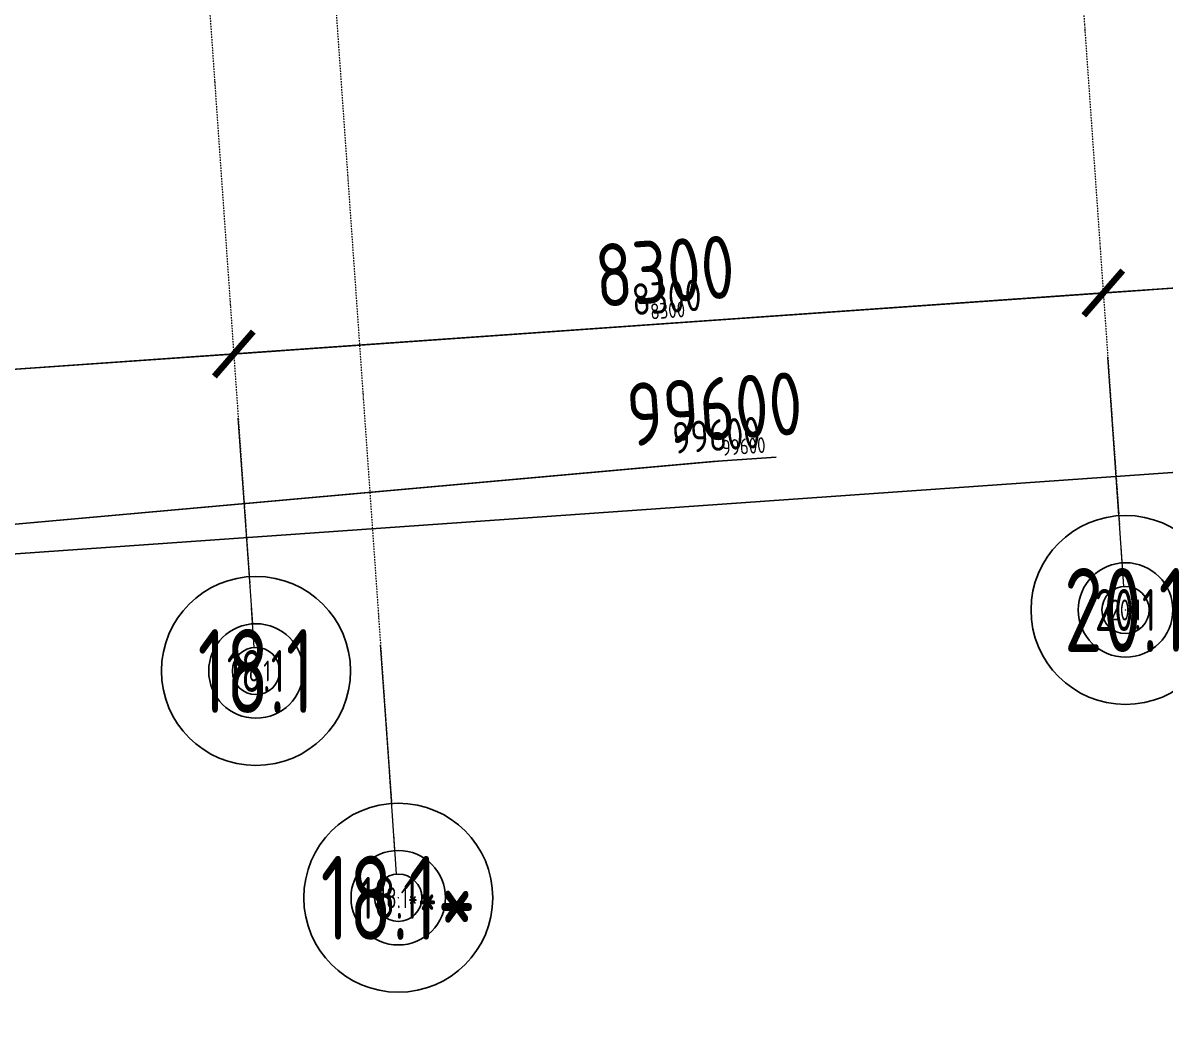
# Model space of a CAD drawing. Header units: millimetres. Extents: x -798 to 124478, y -405 to 121556.
# Drawn here: x 78468 to 89345, y 1738 to 11313 of the extents above; entities that cross this region are included whole.
import ezdxf
from ezdxf.enums import TextEntityAlignment as Align

# ---------------------------------------------------------------- set-up
doc = ezdxf.new("R2010")
doc.units = ezdxf.units.MM
doc.linetypes.add('CENTER', pattern=[2, 1.25, -0.25, 0.25, -0.25])
doc.linetypes.add('Strichpunkt', pattern=[25.4, 12.7, -6.35, 0, -6.35])
for name, color, linetype in [('1', 7, 'Continuous'), ('1 @ 0.1', 7, 'Continuous'), ('1 @ 0.15', 7, 'Continuous'), ('1 @ 0.2', 7, 'Continuous'), ('1 @ 100', 7, 'Continuous'), ('1 @ 200', 7, 'Continuous'), ('1 @ 50', 7, 'Continuous'), ('A-DIM', 4, 'Continuous'), ('A-DIM @ 0.1', 4, 'Continuous'), ('A-DIM @ 0.15', 4, 'Continuous'), ('A-DIM @ 0.2', 4, 'Continuous'), ('A-DIM @ 100', 4, 'Continuous'), ('A-DIM @ 200', 4, 'Continuous'), ('A-DIM @ 50', 4, 'Continuous')]:
    doc.layers.add(name, color=color, linetype=linetype)
doc.layers.add('A-AXES', color=40, linetype='CENTER', lineweight=5)
doc.styles.add('Arch-Dim', font='romans.shx', dxfattribs={"width": 0.75})
doc.dimstyles.new('Масштабируемый', dxfattribs={"dimscale": 100, "dimtxt": 3, "dimasz": 2, "dimexe": 2, "dimexo": 2, "dimgap": 1, "dimtad": 1, "dimdec": 0, "dimzin": 3, "dimdsep": 46, "dimtxsty": 'Arch-Dim', "dimblk": 'ARCHTICK', "dimcen": 2.5, "dimdle": 2, "dimazin": 2, "dimtfac": 0.75, "dimtdec": 0, "dimtmove": 1, "dimatfit": 0, "dimfxl": 1, "dimtolj": 1, "dimtzin": 0, "dimarcsym": 0})

# ---------------------------------------------------------------- blocks, each defined once
blk = doc.blocks.new('_ArchTick')
at = {"color": 0, "linetype": 'ByBlock', "const_width": 0.15}
blk.add_lwpolyline([(-0.5, -0.5), (0.5, 0.5)], dxfattribs=at)
blk = doc.blocks.new('*D198')
at = {"layer": 'A-DIM', "color": 0, "lineweight": -2, "ltscale": 50, "transparency": 16777216}
for p, q in [((2173382, -2431886), (2273536, -2424862)), ((2173753, -2431459), (2173753, -2431459))]:
    blk.add_line(p, q, dxfattribs=at)
at = {"layer": 'Defpoints', "color": 0, "ltscale": 50, "transparency": 16777216}
for p in [(2273137, -2424890), (2273137, -2424890), (2173781, -2431858)]:
    blk.add_point(p, dxfattribs=at)
at = {"layer": 'A-DIM', "color": 0, "lineweight": -2, "ltscale": 50, "transparency": 16777216, "xscale": 400, "yscale": 400, "zscale": 400}
for p, rotation in [((2273137, -2424890), 4.011737789566074), ((2173781, -2431858), 184.011737789566)]:
    blk.add_blockref('_ArchTick', p, dxfattribs=dict(at, rotation=rotation))
at = {"layer": 'A-DIM', "color": 0, "ltscale": 50, "transparency": 16777216, "insert": (2244473, -2425988), "char_height": 600, "attachment_point": 5, "rotation": 4.0117, "style": 'Arch-Dim'}
blk.add_mtext('\\A1;99600', dxfattribs=at)
blk = doc.blocks.new('*D199')
at = {"layer": 'A-DIM', "color": 0, "lineweight": -2, "ltscale": 50, "transparency": 16777216}
for p, q in [((2173781, -2431858), (2273137, -2424890)), ((2223459, -2428374), (2244507, -2426487)), ((2244507, -2426487), (2244509, -2426487)), ((2173781, -2431858), (2173781, -2431858))]:
    blk.add_line(p, q, dxfattribs=at)
at = {"layer": 'Defpoints', "color": 0, "ltscale": 50, "transparency": 16777216}
for p in [(2273137, -2424890), (2273137, -2424890), (2173781, -2431858)]:
    blk.add_point(p, dxfattribs=at)
at = {"layer": 'A-DIM', "color": 0, "lineweight": -2, "ltscale": 50, "transparency": 16777216, "xscale": 0.3, "yscale": 0.3, "zscale": 0.3}
for p, rotation in [((2273137, -2424890), 4.011737789566074), ((2173781, -2431858), 184.011737789566)]:
    blk.add_blockref('_ArchTick', p, dxfattribs=dict(at, rotation=rotation))
at = {"layer": 'A-DIM', "color": 0, "ltscale": 50, "transparency": 16777216, "insert": (2244508, -2426487), "char_height": 0.45, "attachment_point": 5, "rotation": 4.0117, "style": 'Arch-Dim'}
blk.add_mtext('\\A1;99600', dxfattribs=at)
blk = doc.blocks.new('*D200')
at = {"layer": 'A-DIM', "color": 0, "lineweight": -2, "ltscale": 50, "transparency": 16777216}
for p, q in [((2173681, -2431865), (2273237, -2424883)), ((2244458, -2426490), (2245060, -2426448)), ((2223459, -2428374), (2244458, -2426490)), ((2173774, -2431759), (2173774, -2431759))]:
    blk.add_line(p, q, dxfattribs=at)
at = {"layer": 'Defpoints', "color": 0, "ltscale": 50, "transparency": 16777216}
for p in [(2273137, -2424890), (2273137, -2424890), (2173781, -2431858)]:
    blk.add_point(p, dxfattribs=at)
at = {"layer": 'A-DIM', "color": 0, "lineweight": -2, "ltscale": 50, "transparency": 16777216, "xscale": 100, "yscale": 100, "zscale": 100}
for p, rotation in [((2273137, -2424890), 4.011737789566074), ((2173781, -2431858), 184.011737789566)]:
    blk.add_blockref('_ArchTick', p, dxfattribs=dict(at, rotation=rotation))
at = {"layer": 'A-DIM', "color": 0, "ltscale": 50, "transparency": 16777216, "insert": (2244750, -2426345), "char_height": 150, "attachment_point": 5, "rotation": 4.0117, "style": 'Arch-Dim'}
blk.add_mtext('\\A1;99600', dxfattribs=at)
blk = doc.blocks.new('*D202')
at = {"layer": 'A-DIM', "color": 0, "lineweight": -2, "ltscale": 50, "transparency": 16777216}
for p, q in [((2173581, -2431872), (2273336, -2424876)), ((2173767, -2431659), (2173767, -2431659))]:
    blk.add_line(p, q, dxfattribs=at)
at = {"layer": 'Defpoints', "color": 0, "ltscale": 50, "transparency": 16777216}
for p in [(2273137, -2424890), (2273137, -2424890), (2173781, -2431858)]:
    blk.add_point(p, dxfattribs=at)
at = {"layer": 'A-DIM', "color": 0, "lineweight": -2, "ltscale": 50, "transparency": 16777216, "xscale": 200, "yscale": 200, "zscale": 200}
for p, rotation in [((2273137, -2424890), 4.011737789566074), ((2173781, -2431858), 184.011737789566)]:
    blk.add_blockref('_ArchTick', p, dxfattribs=dict(at, rotation=rotation))
at = {"layer": 'A-DIM', "color": 0, "ltscale": 50, "transparency": 16777216, "insert": (2244490, -2426238), "char_height": 300, "attachment_point": 5, "rotation": 4.0117, "style": 'Arch-Dim'}
blk.add_mtext('\\A1;99600', dxfattribs=at)
blk = doc.blocks.new('*D203')
at = {"layer": 'A-DIM', "color": 0, "lineweight": -2, "ltscale": 50, "transparency": 16777216}
for p, q in [((2173781, -2431858), (2273137, -2424890)), ((2223459, -2428374), (2244507, -2426487)), ((2244507, -2426487), (2244510, -2426487)), ((2173781, -2431858), (2173781, -2431858))]:
    blk.add_line(p, q, dxfattribs=at)
at = {"layer": 'Defpoints', "color": 0, "ltscale": 50, "transparency": 16777216}
for p in [(2273137, -2424890), (2273137, -2424890), (2173781, -2431858)]:
    blk.add_point(p, dxfattribs=at)
at = {"layer": 'A-DIM', "color": 0, "lineweight": -2, "ltscale": 50, "transparency": 16777216, "xscale": 0.4, "yscale": 0.4, "zscale": 0.4}
for p, rotation in [((2273137, -2424890), 4.011737789566074), ((2173781, -2431858), 184.011737789566)]:
    blk.add_blockref('_ArchTick', p, dxfattribs=dict(at, rotation=rotation))
at = {"layer": 'A-DIM', "color": 0, "ltscale": 50, "transparency": 16777216, "insert": (2244509, -2426486), "char_height": 0.6, "attachment_point": 5, "rotation": 4.0117, "style": 'Arch-Dim'}
blk.add_mtext('\\A1;99600', dxfattribs=at)
blk = doc.blocks.new('*D204')
at = {"layer": 'A-DIM', "color": 0, "lineweight": -2, "ltscale": 50, "transparency": 16777216}
for p, q in [((2173781, -2431858), (2273137, -2424890)), ((2223459, -2428374), (2244507, -2426487)), ((2244507, -2426487), (2244509, -2426487)), ((2173781, -2431858), (2173781, -2431858))]:
    blk.add_line(p, q, dxfattribs=at)
at = {"layer": 'Defpoints', "color": 0, "ltscale": 50, "transparency": 16777216}
for p in [(2273137, -2424890), (2273137, -2424890), (2173781, -2431858)]:
    blk.add_point(p, dxfattribs=at)
at = {"layer": 'A-DIM', "color": 0, "lineweight": -2, "ltscale": 50, "transparency": 16777216, "xscale": 0.2, "yscale": 0.2, "zscale": 0.2}
for p, rotation in [((2273137, -2424890), 4.011737789566074), ((2173781, -2431858), 184.011737789566)]:
    blk.add_blockref('_ArchTick', p, dxfattribs=dict(at, rotation=rotation))
at = {"layer": 'A-DIM', "color": 0, "ltscale": 50, "transparency": 16777216, "insert": (2244508, -2426487), "char_height": 0.3, "attachment_point": 5, "rotation": 4.0117, "style": 'Arch-Dim'}
blk.add_mtext('\\A1;99600', dxfattribs=at)
blk = doc.blocks.new('*D240')
at = {"layer": 'A-DIM', "color": 0, "lineweight": -2, "ltscale": 50, "transparency": 16777216}
for p, q in [((2231217, -2426073), (2240295, -2425437)), ((2231588, -2425646), (2231588, -2425646))]:
    blk.add_line(p, q, dxfattribs=at)
at = {"layer": 'Defpoints', "color": 0, "ltscale": 50, "transparency": 16777216}
for p in [(2239896, -2425465), (2239896, -2425465), (2231616, -2426045)]:
    blk.add_point(p, dxfattribs=at)
at = {"layer": 'A-DIM', "color": 0, "lineweight": -2, "ltscale": 50, "transparency": 16777216, "xscale": 400, "yscale": 400, "zscale": 400}
for p, rotation in [((2239896, -2425465), 4.011737789566074), ((2231616, -2426045), 184.011737789566)]:
    blk.add_blockref('_ArchTick', p, dxfattribs=dict(at, rotation=rotation))
at = {"layer": 'A-DIM', "color": 0, "ltscale": 50, "transparency": 16777216, "insert": (2235721, -2425256), "char_height": 600, "attachment_point": 5, "rotation": 4.0117, "style": 'Arch-Dim'}
blk.add_mtext('\\A1;8300', dxfattribs=at)
blk = doc.blocks.new('*D241')
at = {"layer": 'A-DIM', "color": 0, "lineweight": -2, "ltscale": 50, "transparency": 16777216}
for q in [(2239896, -2425465), (2231616, -2426045)]:
    blk.add_line((2231616, -2426045), q, dxfattribs=at)
at = {"layer": 'Defpoints', "color": 0, "ltscale": 50, "transparency": 16777216}
for p in [(2239896, -2425465), (2239896, -2425465), (2231616, -2426045)]:
    blk.add_point(p, dxfattribs=at)
at = {"layer": 'A-DIM', "color": 0, "lineweight": -2, "ltscale": 50, "transparency": 16777216, "xscale": 0.3, "yscale": 0.3, "zscale": 0.3}
for p, rotation in [((2239896, -2425465), 4.011737789566074), ((2231616, -2426045), 184.011737789566)]:
    blk.add_blockref('_ArchTick', p, dxfattribs=dict(at, rotation=rotation))
at = {"layer": 'A-DIM', "color": 0, "ltscale": 50, "transparency": 16777216, "insert": (2235756, -2425755), "char_height": 0.45, "attachment_point": 5, "rotation": 4.0117, "style": 'Arch-Dim'}
blk.add_mtext('\\A1;8300', dxfattribs=at)
blk = doc.blocks.new('*D242')
at = {"layer": 'A-DIM', "color": 0, "lineweight": -2, "ltscale": 50, "transparency": 16777216}
for p, q in [((2231516, -2426052), (2239995, -2425458)), ((2231609, -2425946), (2231609, -2425946))]:
    blk.add_line(p, q, dxfattribs=at)
at = {"layer": 'Defpoints', "color": 0, "ltscale": 50, "transparency": 16777216}
for p in [(2239896, -2425465), (2239896, -2425465), (2231616, -2426045)]:
    blk.add_point(p, dxfattribs=at)
at = {"layer": 'A-DIM', "color": 0, "lineweight": -2, "ltscale": 50, "transparency": 16777216, "xscale": 100, "yscale": 100, "zscale": 100}
for p, rotation in [((2239896, -2425465), 4.011737789566074), ((2231616, -2426045), 184.011737789566)]:
    blk.add_blockref('_ArchTick', p, dxfattribs=dict(at, rotation=rotation))
at = {"layer": 'A-DIM', "color": 0, "ltscale": 50, "transparency": 16777216, "insert": (2235747, -2425630), "char_height": 150, "attachment_point": 5, "rotation": 4.0117, "style": 'Arch-Dim'}
blk.add_mtext('\\A1;8300', dxfattribs=at)
blk = doc.blocks.new('*D244')
at = {"layer": 'A-DIM', "color": 0, "lineweight": -2, "ltscale": 50, "transparency": 16777216}
for p, q in [((2231416, -2426059), (2240095, -2425451)), ((2231602, -2425846), (2231602, -2425846))]:
    blk.add_line(p, q, dxfattribs=at)
at = {"layer": 'Defpoints', "color": 0, "ltscale": 50, "transparency": 16777216}
for p in [(2239896, -2425465), (2239896, -2425465), (2231616, -2426045)]:
    blk.add_point(p, dxfattribs=at)
at = {"layer": 'A-DIM', "color": 0, "lineweight": -2, "ltscale": 50, "transparency": 16777216, "xscale": 200, "yscale": 200, "zscale": 200}
for p, rotation in [((2239896, -2425465), 4.011737789566074), ((2231616, -2426045), 184.011737789566)]:
    blk.add_blockref('_ArchTick', p, dxfattribs=dict(at, rotation=rotation))
at = {"layer": 'A-DIM', "color": 0, "ltscale": 50, "transparency": 16777216, "insert": (2235738, -2425506), "char_height": 300, "attachment_point": 5, "rotation": 4.0117, "style": 'Arch-Dim'}
blk.add_mtext('\\A1;8300', dxfattribs=at)
blk = doc.blocks.new('*D245')
at = {"layer": 'A-DIM', "color": 0, "lineweight": -2, "ltscale": 50, "transparency": 16777216}
for q in [(2239896, -2425465), (2231616, -2426045)]:
    blk.add_line((2231616, -2426045), q, dxfattribs=at)
at = {"layer": 'Defpoints', "color": 0, "ltscale": 50, "transparency": 16777216}
for p in [(2239896, -2425465), (2239896, -2425465), (2231616, -2426045)]:
    blk.add_point(p, dxfattribs=at)
at = {"layer": 'A-DIM', "color": 0, "lineweight": -2, "ltscale": 50, "transparency": 16777216, "xscale": 0.4, "yscale": 0.4, "zscale": 0.4}
for p, rotation in [((2239896, -2425465), 4.011737789566074), ((2231616, -2426045), 184.011737789566)]:
    blk.add_blockref('_ArchTick', p, dxfattribs=dict(at, rotation=rotation))
at = {"layer": 'A-DIM', "color": 0, "ltscale": 50, "transparency": 16777216, "insert": (2235756, -2425754), "char_height": 0.6, "attachment_point": 5, "rotation": 4.0117, "style": 'Arch-Dim'}
blk.add_mtext('\\A1;8300', dxfattribs=at)
blk = doc.blocks.new('*D246')
at = {"layer": 'A-DIM', "color": 0, "lineweight": -2, "ltscale": 50, "transparency": 16777216}
for q in [(2239896, -2425465), (2231616, -2426045)]:
    blk.add_line((2231616, -2426045), q, dxfattribs=at)
at = {"layer": 'Defpoints', "color": 0, "ltscale": 50, "transparency": 16777216}
for p in [(2239896, -2425465), (2239896, -2425465), (2231616, -2426045)]:
    blk.add_point(p, dxfattribs=at)
at = {"layer": 'A-DIM', "color": 0, "lineweight": -2, "ltscale": 50, "transparency": 16777216, "xscale": 0.2, "yscale": 0.2, "zscale": 0.2}
for p, rotation in [((2239896, -2425465), 4.011737789566074), ((2231616, -2426045), 184.011737789566)]:
    blk.add_blockref('_ArchTick', p, dxfattribs=dict(at, rotation=rotation))
at = {"layer": 'A-DIM', "color": 0, "ltscale": 50, "transparency": 16777216, "insert": (2235756, -2425755), "char_height": 0.3, "attachment_point": 5, "rotation": 4.0117, "style": 'Arch-Dim'}
blk.add_mtext('\\A1;8300', dxfattribs=at)
blk = doc.blocks.new('*D247')
at = {"layer": 'A-DIM', "color": 0, "lineweight": -2, "ltscale": 50, "transparency": 16777216}
for p, q in [((2239497, -2425493), (2248574, -2424856)), ((2239868, -2425066), (2239868, -2425066))]:
    blk.add_line(p, q, dxfattribs=at)
at = {"layer": 'Defpoints', "color": 0, "ltscale": 50, "transparency": 16777216}
for p in [(2248175, -2424884), (2248175, -2424884), (2239896, -2425465)]:
    blk.add_point(p, dxfattribs=at)
at = {"layer": 'A-DIM', "color": 0, "lineweight": -2, "ltscale": 50, "transparency": 16777216, "xscale": 400, "yscale": 400, "zscale": 400}
for p, rotation in [((2248175, -2424884), 4.011737789566074), ((2239896, -2425465), 184.011737789566)]:
    blk.add_blockref('_ArchTick', p, dxfattribs=dict(at, rotation=rotation))
at = {"layer": 'A-DIM', "color": 0, "ltscale": 50, "transparency": 16777216, "insert": (2244000, -2424676), "char_height": 600, "attachment_point": 5, "rotation": 4.0117, "style": 'Arch-Dim'}
blk.add_mtext('\\A1;8300', dxfattribs=at)
blk = doc.blocks.new('*D248')
at = {"layer": 'A-DIM', "color": 0, "lineweight": -2, "ltscale": 50, "transparency": 16777216}
for p, q in [((2239895, -2425465), (2248176, -2424884)), ((2239896, -2425464), (2239896, -2425464))]:
    blk.add_line(p, q, dxfattribs=at)
at = {"layer": 'Defpoints', "color": 0, "ltscale": 50, "transparency": 16777216}
for p in [(2248175, -2424884), (2248175, -2424884), (2239896, -2425465)]:
    blk.add_point(p, dxfattribs=at)
at = {"layer": 'A-DIM', "color": 0, "lineweight": -2, "ltscale": 50, "transparency": 16777216, "xscale": 0.3, "yscale": 0.3, "zscale": 0.3}
for p, rotation in [((2248175, -2424884), 4.011737789566074), ((2239896, -2425465), 184.011737789566)]:
    blk.add_blockref('_ArchTick', p, dxfattribs=dict(at, rotation=rotation))
at = {"layer": 'A-DIM', "color": 0, "ltscale": 50, "transparency": 16777216, "insert": (2244035, -2425174), "char_height": 0.45, "attachment_point": 5, "rotation": 4.0117, "style": 'Arch-Dim'}
blk.add_mtext('\\A1;8300', dxfattribs=at)
blk = doc.blocks.new('*D249')
at = {"layer": 'A-DIM', "color": 0, "lineweight": -2, "ltscale": 50, "transparency": 16777216}
for p, q in [((2239796, -2425472), (2248275, -2424877)), ((2239889, -2425365), (2239889, -2425365))]:
    blk.add_line(p, q, dxfattribs=at)
at = {"layer": 'Defpoints', "color": 0, "ltscale": 50, "transparency": 16777216}
for p in [(2248175, -2424884), (2248175, -2424884), (2239896, -2425465)]:
    blk.add_point(p, dxfattribs=at)
at = {"layer": 'A-DIM', "color": 0, "lineweight": -2, "ltscale": 50, "transparency": 16777216, "xscale": 100, "yscale": 100, "zscale": 100}
for p, rotation in [((2248175, -2424884), 4.011737789566074), ((2239896, -2425465), 184.011737789566)]:
    blk.add_blockref('_ArchTick', p, dxfattribs=dict(at, rotation=rotation))
at = {"layer": 'A-DIM', "color": 0, "ltscale": 50, "transparency": 16777216, "insert": (2244027, -2425050), "char_height": 150, "attachment_point": 5, "rotation": 4.0117, "style": 'Arch-Dim'}
blk.add_mtext('\\A1;8300', dxfattribs=at)
blk = doc.blocks.new('*D251')
at = {"layer": 'A-DIM', "color": 0, "lineweight": -2, "ltscale": 50, "transparency": 16777216}
for p, q in [((2239696, -2425479), (2248375, -2424870)), ((2239882, -2425265), (2239882, -2425265))]:
    blk.add_line(p, q, dxfattribs=at)
at = {"layer": 'Defpoints', "color": 0, "ltscale": 50, "transparency": 16777216}
for p in [(2248175, -2424884), (2248175, -2424884), (2239896, -2425465)]:
    blk.add_point(p, dxfattribs=at)
at = {"layer": 'A-DIM', "color": 0, "lineweight": -2, "ltscale": 50, "transparency": 16777216, "xscale": 200, "yscale": 200, "zscale": 200}
for p, rotation in [((2248175, -2424884), 4.011737789566074), ((2239896, -2425465), 184.011737789566)]:
    blk.add_blockref('_ArchTick', p, dxfattribs=dict(at, rotation=rotation))
at = {"layer": 'A-DIM', "color": 0, "ltscale": 50, "transparency": 16777216, "insert": (2244018, -2424925), "char_height": 300, "attachment_point": 5, "rotation": 4.0117, "style": 'Arch-Dim'}
blk.add_mtext('\\A1;8300', dxfattribs=at)
blk = doc.blocks.new('*D252')
at = {"layer": 'A-DIM', "color": 0, "lineweight": -2, "ltscale": 50, "transparency": 16777216}
for p, q in [((2239895, -2425465), (2248176, -2424884)), ((2239896, -2425464), (2239896, -2425464))]:
    blk.add_line(p, q, dxfattribs=at)
at = {"layer": 'Defpoints', "color": 0, "ltscale": 50, "transparency": 16777216}
for p in [(2248175, -2424884), (2248175, -2424884), (2239896, -2425465)]:
    blk.add_point(p, dxfattribs=at)
at = {"layer": 'A-DIM', "color": 0, "lineweight": -2, "ltscale": 50, "transparency": 16777216, "xscale": 0.4, "yscale": 0.4, "zscale": 0.4}
for p, rotation in [((2248175, -2424884), 4.011737789566074), ((2239896, -2425465), 184.011737789566)]:
    blk.add_blockref('_ArchTick', p, dxfattribs=dict(at, rotation=rotation))
at = {"layer": 'A-DIM', "color": 0, "ltscale": 50, "transparency": 16777216, "insert": (2244035, -2425174), "char_height": 0.6, "attachment_point": 5, "rotation": 4.0117, "style": 'Arch-Dim'}
blk.add_mtext('\\A1;8300', dxfattribs=at)
blk = doc.blocks.new('*D253')
at = {"layer": 'A-DIM', "color": 0, "lineweight": -2, "ltscale": 50, "transparency": 16777216}
for p, q in [((2239895, -2425465), (2248175, -2424884)), ((2239896, -2425464), (2239896, -2425464))]:
    blk.add_line(p, q, dxfattribs=at)
at = {"layer": 'Defpoints', "color": 0, "ltscale": 50, "transparency": 16777216}
for p in [(2248175, -2424884), (2248175, -2424884), (2239896, -2425465)]:
    blk.add_point(p, dxfattribs=at)
at = {"layer": 'A-DIM', "color": 0, "lineweight": -2, "ltscale": 50, "transparency": 16777216, "xscale": 0.2, "yscale": 0.2, "zscale": 0.2}
for p, rotation in [((2248175, -2424884), 4.011737789566074), ((2239896, -2425465), 184.011737789566)]:
    blk.add_blockref('_ArchTick', p, dxfattribs=dict(at, rotation=rotation))
at = {"layer": 'A-DIM', "color": 0, "ltscale": 50, "transparency": 16777216, "insert": (2244035, -2425174), "char_height": 0.3, "attachment_point": 5, "rotation": 4.0117, "style": 'Arch-Dim'}
blk.add_mtext('\\A1;8300', dxfattribs=at)
blk = doc.blocks.new('*D254')
at = {"layer": 'A-DIM', "color": 0, "lineweight": -2, "ltscale": 50, "transparency": 16777216}
for p, q in [((2247776, -2424912), (2256854, -2424275)), ((2248147, -2424485), (2248147, -2424485))]:
    blk.add_line(p, q, dxfattribs=at)
at = {"layer": 'Defpoints', "color": 0, "ltscale": 50, "transparency": 16777216}
for p in [(2256455, -2424303), (2256455, -2424303), (2248175, -2424884)]:
    blk.add_point(p, dxfattribs=at)
at = {"layer": 'A-DIM', "color": 0, "lineweight": -2, "ltscale": 50, "transparency": 16777216, "xscale": 400, "yscale": 400, "zscale": 400}
for p, rotation in [((2256455, -2424303), 4.011737789566074), ((2248175, -2424884), 184.011737789566)]:
    blk.add_blockref('_ArchTick', p, dxfattribs=dict(at, rotation=rotation))
at = {"layer": 'A-DIM', "color": 0, "ltscale": 50, "transparency": 16777216, "insert": (2252280, -2424095), "char_height": 600, "attachment_point": 5, "rotation": 4.0117, "style": 'Arch-Dim'}
blk.add_mtext('\\A1;8300', dxfattribs=at)
blk = doc.blocks.new('*D255')
at = {"layer": 'A-DIM', "color": 0, "lineweight": -2, "ltscale": 50, "transparency": 16777216}
for q in [(2256455, -2424303), (2248175, -2424884)]:
    blk.add_line((2248175, -2424884), q, dxfattribs=at)
at = {"layer": 'Defpoints', "color": 0, "ltscale": 50, "transparency": 16777216}
for p in [(2256455, -2424303), (2256455, -2424303), (2248175, -2424884)]:
    blk.add_point(p, dxfattribs=at)
at = {"layer": 'A-DIM', "color": 0, "lineweight": -2, "ltscale": 50, "transparency": 16777216, "xscale": 0.3, "yscale": 0.3, "zscale": 0.3}
for p, rotation in [((2256455, -2424303), 4.011737789566074), ((2248175, -2424884), 184.011737789566)]:
    blk.add_blockref('_ArchTick', p, dxfattribs=dict(at, rotation=rotation))
at = {"layer": 'A-DIM', "color": 0, "ltscale": 50, "transparency": 16777216, "insert": (2252315, -2424593), "char_height": 0.45, "attachment_point": 5, "rotation": 4.0117, "style": 'Arch-Dim'}
blk.add_mtext('\\A1;8300', dxfattribs=at)
blk = doc.blocks.new('*D256')
at = {"layer": 'A-DIM', "color": 0, "lineweight": -2, "ltscale": 50, "transparency": 16777216}
for p, q in [((2248076, -2424891), (2256555, -2424296)), ((2248168, -2424784), (2248168, -2424784))]:
    blk.add_line(p, q, dxfattribs=at)
at = {"layer": 'Defpoints', "color": 0, "ltscale": 50, "transparency": 16777216}
for p in [(2256455, -2424303), (2256455, -2424303), (2248175, -2424884)]:
    blk.add_point(p, dxfattribs=at)
at = {"layer": 'A-DIM', "color": 0, "lineweight": -2, "ltscale": 50, "transparency": 16777216, "xscale": 100, "yscale": 100, "zscale": 100}
for p, rotation in [((2256455, -2424303), 4.011737789566074), ((2248175, -2424884), 184.011737789566)]:
    blk.add_blockref('_ArchTick', p, dxfattribs=dict(at, rotation=rotation))
at = {"layer": 'A-DIM', "color": 0, "ltscale": 50, "transparency": 16777216, "insert": (2252306, -2424469), "char_height": 150, "attachment_point": 5, "rotation": 4.0117, "style": 'Arch-Dim'}
blk.add_mtext('\\A1;8300', dxfattribs=at)
blk = doc.blocks.new('*D258')
at = {"layer": 'A-DIM', "color": 0, "lineweight": -2, "ltscale": 50, "transparency": 16777216}
for p, q in [((2247976, -2424898), (2256654, -2424289)), ((2248161, -2424684), (2248161, -2424684))]:
    blk.add_line(p, q, dxfattribs=at)
at = {"layer": 'Defpoints', "color": 0, "ltscale": 50, "transparency": 16777216}
for p in [(2256455, -2424303), (2256455, -2424303), (2248175, -2424884)]:
    blk.add_point(p, dxfattribs=at)
at = {"layer": 'A-DIM', "color": 0, "lineweight": -2, "ltscale": 50, "transparency": 16777216, "xscale": 200, "yscale": 200, "zscale": 200}
for p, rotation in [((2256455, -2424303), 4.011737789566074), ((2248175, -2424884), 184.011737789566)]:
    blk.add_blockref('_ArchTick', p, dxfattribs=dict(at, rotation=rotation))
at = {"layer": 'A-DIM', "color": 0, "ltscale": 50, "transparency": 16777216, "insert": (2252298, -2424344), "char_height": 300, "attachment_point": 5, "rotation": 4.0117, "style": 'Arch-Dim'}
blk.add_mtext('\\A1;8300', dxfattribs=at)
blk = doc.blocks.new('*D259')
at = {"layer": 'A-DIM', "color": 0, "lineweight": -2, "ltscale": 50, "transparency": 16777216}
for q in [(2256455, -2424303), (2248175, -2424884)]:
    blk.add_line((2248175, -2424884), q, dxfattribs=at)
at = {"layer": 'Defpoints', "color": 0, "ltscale": 50, "transparency": 16777216}
for p in [(2256455, -2424303), (2256455, -2424303), (2248175, -2424884)]:
    blk.add_point(p, dxfattribs=at)
at = {"layer": 'A-DIM', "color": 0, "lineweight": -2, "ltscale": 50, "transparency": 16777216, "xscale": 0.4, "yscale": 0.4, "zscale": 0.4}
for p, rotation in [((2256455, -2424303), 4.011737789566074), ((2248175, -2424884), 184.011737789566)]:
    blk.add_blockref('_ArchTick', p, dxfattribs=dict(at, rotation=rotation))
at = {"layer": 'A-DIM', "color": 0, "ltscale": 50, "transparency": 16777216, "insert": (2252315, -2424593), "char_height": 0.6, "attachment_point": 5, "rotation": 4.0117, "style": 'Arch-Dim'}
blk.add_mtext('\\A1;8300', dxfattribs=at)
blk = doc.blocks.new('*D260')
at = {"layer": 'A-DIM', "color": 0, "lineweight": -2, "ltscale": 50, "transparency": 16777216}
for q in [(2256455, -2424303), (2248175, -2424884)]:
    blk.add_line((2248175, -2424884), q, dxfattribs=at)
at = {"layer": 'Defpoints', "color": 0, "ltscale": 50, "transparency": 16777216}
for p in [(2256455, -2424303), (2256455, -2424303), (2248175, -2424884)]:
    blk.add_point(p, dxfattribs=at)
at = {"layer": 'A-DIM', "color": 0, "lineweight": -2, "ltscale": 50, "transparency": 16777216, "xscale": 0.2, "yscale": 0.2, "zscale": 0.2}
for p, rotation in [((2256455, -2424303), 4.011737789566074), ((2248175, -2424884), 184.011737789566)]:
    blk.add_blockref('_ArchTick', p, dxfattribs=dict(at, rotation=rotation))
at = {"layer": 'A-DIM', "color": 0, "ltscale": 50, "transparency": 16777216, "insert": (2252315, -2424593), "char_height": 0.3, "attachment_point": 5, "rotation": 4.0117, "style": 'Arch-Dim'}
blk.add_mtext('\\A1;8300', dxfattribs=at)
blk = doc.blocks.new('*U87')
at = {"color": 4, "lineweight": 9}
blk.add_line((-0.315, 4.489), (-0.844, 12.04), dxfattribs=at)
at = {"color": 5, "linetype": 'Continuous', "lineweight": 25}
blk.add_circle((0, 0), 4.5, dxfattribs=at)
at = {"color": 5, "linetype": 'Continuous', "lineweight": 25, "style": 'Arch-Dim', "width": 0.65}
blk.add_attdef('Ось', text='', height=4, dxfattribs=at).set_placement((0, 0), align=Align.MIDDLE)
blk = doc.blocks.new('*U866')
at = {"layer": '1 @ 0.1', "transparency": 33554687, "xscale": 0.1, "yscale": 0.1, "zscale": 0.1}
blk.add_blockref('*U87', (2240107, -2428484), dxfattribs=at).add_auto_attribs({'Ось': '18.1'})
at = {"layer": '1 @ 0.15', "transparency": 33554687, "xscale": 0.15, "yscale": 0.15, "zscale": 0.15}
blk.add_blockref('*U87', (2240107, -2428484), dxfattribs=at).add_auto_attribs({'Ось': '18.1'})
at = {"layer": '1 @ 0.2', "transparency": 33554687, "xscale": 0.2, "yscale": 0.2, "zscale": 0.2}
blk.add_blockref('*U87', (2240107, -2428484), dxfattribs=at).add_auto_attribs({'Ось': '18.1'})
at = {"layer": '1 @ 100', "transparency": 33554687, "xscale": 100, "yscale": 100, "zscale": 100}
blk.add_blockref('*U87', (2240107, -2428484), dxfattribs=at).add_auto_attribs({'Ось': '18.1'})
at = {"layer": '1 @ 200', "transparency": 33554687, "xscale": 200, "yscale": 200, "zscale": 200}
blk.add_blockref('*U87', (2240107, -2428484), dxfattribs=at).add_auto_attribs({'Ось': '18.1'})
at = {"layer": '1 @ 50', "transparency": 33554687, "xscale": 50, "yscale": 50, "zscale": 50}
blk.add_blockref('*U87', (2240107, -2428484), dxfattribs=at).add_auto_attribs({'Ось': '18.1'})
blk = doc.blocks.new('*U867')
at = {"layer": '1 @ 0.1', "transparency": 33554687, "xscale": 0.1, "yscale": 0.1, "zscale": 0.1}
blk.add_blockref('*U87', (2248387, -2427903), dxfattribs=at).add_auto_attribs({'Ось': '20.1'})
at = {"layer": '1 @ 0.15', "transparency": 33554687, "xscale": 0.15, "yscale": 0.15, "zscale": 0.15}
blk.add_blockref('*U87', (2248387, -2427903), dxfattribs=at).add_auto_attribs({'Ось': '20.1'})
at = {"layer": '1 @ 0.2', "transparency": 33554687, "xscale": 0.2, "yscale": 0.2, "zscale": 0.2}
blk.add_blockref('*U87', (2248387, -2427903), dxfattribs=at).add_auto_attribs({'Ось': '20.1'})
at = {"layer": '1 @ 100', "transparency": 33554687, "xscale": 100, "yscale": 100, "zscale": 100}
blk.add_blockref('*U87', (2248387, -2427903), dxfattribs=at).add_auto_attribs({'Ось': '20.1'})
at = {"layer": '1 @ 200', "transparency": 33554687, "xscale": 200, "yscale": 200, "zscale": 200}
blk.add_blockref('*U87', (2248387, -2427903), dxfattribs=at).add_auto_attribs({'Ось': '20.1'})
at = {"layer": '1 @ 50', "transparency": 33554687, "xscale": 50, "yscale": 50, "zscale": 50}
blk.add_blockref('*U87', (2248387, -2427903), dxfattribs=at).add_auto_attribs({'Ось': '20.1'})
blk = doc.blocks.new('*U908')
at = {"layer": '1 @ 0.1', "transparency": 33554687, "xscale": 0.1, "yscale": 0.1, "zscale": 0.1}
blk.add_blockref('*U87', (2241462, -2430644), dxfattribs=at).add_auto_attribs({'Ось': '18.1*'})
at = {"layer": '1 @ 0.15', "transparency": 33554687, "xscale": 0.15, "yscale": 0.15, "zscale": 0.15}
blk.add_blockref('*U87', (2241462, -2430644), dxfattribs=at).add_auto_attribs({'Ось': '18.1*'})
at = {"layer": '1 @ 0.2', "transparency": 33554687, "xscale": 0.2, "yscale": 0.2, "zscale": 0.2}
blk.add_blockref('*U87', (2241462, -2430644), dxfattribs=at).add_auto_attribs({'Ось': '18.1*'})
at = {"layer": '1 @ 100', "transparency": 33554687, "xscale": 100, "yscale": 100, "zscale": 100}
blk.add_blockref('*U87', (2241462, -2430644), dxfattribs=at).add_auto_attribs({'Ось': '18.1*'})
at = {"layer": '1 @ 200', "transparency": 33554687, "xscale": 200, "yscale": 200, "zscale": 200}
blk.add_blockref('*U87', (2241462, -2430644), dxfattribs=at).add_auto_attribs({'Ось': '18.1*'})
at = {"layer": '1 @ 50', "transparency": 33554687, "xscale": 50, "yscale": 50, "zscale": 50}
blk.add_blockref('*U87', (2241462, -2430644), dxfattribs=at).add_auto_attribs({'Ось': '18.1*'})
blk = doc.blocks.new('*U818')
at = {"layer": 'A-DIM @ 0.1', "ltscale": 50, "transparency": 33554687}
dim = blk.add_linear_dim(base=(2273136.9, -2424890.2), p1=(2173780.9, -2431858.3), p2=(2273136.9, -2424890.2), angle=4.01174, dimstyle='Масштабируемый', override={"dimscale": 0.1, "dimtix": 0, "dimtofl": 1, "dimtmove": 1, "dimatfit": 0}, dxfattribs=at)
dim.commit()
dim.dimension.update_dxf_attribs({"geometry": '*D204', "text_midpoint": (2244507.5, -2426487), "dimtype": 128})
at = {"layer": 'A-DIM @ 0.15', "ltscale": 50, "transparency": 33554687}
dim = blk.add_linear_dim(base=(2273136.9, -2424890.2), p1=(2173780.9, -2431858.3), p2=(2273136.9, -2424890.2), angle=4.01174, dimstyle='Масштабируемый', override={"dimscale": 0.15, "dimtix": 0, "dimtofl": 1, "dimtmove": 1, "dimatfit": 0}, dxfattribs=at)
dim.commit()
dim.dimension.update_dxf_attribs({"geometry": '*D199', "text_midpoint": (2244507.5, -2426487), "dimtype": 128})
at = {"layer": 'A-DIM @ 0.2', "ltscale": 50, "transparency": 33554687}
dim = blk.add_linear_dim(base=(2273136.9, -2424890.2), p1=(2173780.9, -2431858.3), p2=(2273136.9, -2424890.2), angle=4.01174, dimstyle='Масштабируемый', override={"dimscale": 0.2, "dimtix": 0, "dimtofl": 1, "dimtmove": 1, "dimatfit": 0}, dxfattribs=at)
dim.commit()
dim.dimension.update_dxf_attribs({"geometry": '*D203', "text_midpoint": (2244507.5, -2426487), "dimtype": 128})
at = {"layer": 'A-DIM @ 100', "ltscale": 50, "transparency": 33554687}
dim = blk.add_linear_dim(base=(2273136.9, -2424890.2), p1=(2173780.9, -2431858.3), p2=(2273136.9, -2424890.2), angle=4.01174, dimstyle='Масштабируемый', override={"dimscale": 100, "dimtix": 0, "dimtofl": 1, "dimtmove": 1, "dimatfit": 0}, dxfattribs=at)
dim.commit()
dim.dimension.update_dxf_attribs({"geometry": '*D202', "text_midpoint": (2244507.5, -2426487), "dimtype": 128})
at = {"layer": 'A-DIM @ 200', "ltscale": 50, "transparency": 33554687}
dim = blk.add_linear_dim(base=(2273136.9, -2424890.2), p1=(2173780.9, -2431858.3), p2=(2273136.9, -2424890.2), angle=4.01174, dimstyle='Масштабируемый', override={"dimscale": 200, "dimtix": 0, "dimtofl": 1, "dimtmove": 1, "dimatfit": 0}, dxfattribs=at)
dim.commit()
dim.dimension.update_dxf_attribs({"geometry": '*D198', "text_midpoint": (2244507.5, -2426487), "dimtype": 128})
at = {"layer": 'A-DIM @ 50', "ltscale": 50, "transparency": 33554687}
dim = blk.add_linear_dim(base=(2273136.9, -2424890.2), p1=(2173780.9, -2431858.3), p2=(2273136.9, -2424890.2), angle=4.01174, dimstyle='Масштабируемый', override={"dimscale": 50, "dimtix": 0, "dimtofl": 1, "dimtmove": 1, "dimatfit": 0}, dxfattribs=at)
dim.commit()
dim.dimension.update_dxf_attribs({"geometry": '*D200', "text_midpoint": (2244507.5, -2426487), "dimtype": 128})
blk = doc.blocks.new('*U824')
at = {"layer": 'A-DIM @ 0.1', "ltscale": 50, "transparency": 33554687}
dim = blk.add_linear_dim(base=(2239895.6, -2425464.7), p1=(2231616, -2426045.3), p2=(2239895.6, -2425464.7), angle=4.01174, dimstyle='Масштабируемый', override={"dimscale": 0.1, "dimtix": 0, "dimtofl": 1, "dimtmove": 1, "dimatfit": 0}, dxfattribs=at)
dim.commit()
dim.dimension.update_dxf_attribs({"geometry": '*D246', "text_midpoint": (2235755.8, -2425754.7)})
at = {"layer": 'A-DIM @ 0.15', "ltscale": 50, "transparency": 33554687}
dim = blk.add_linear_dim(base=(2239895.6, -2425464.7), p1=(2231616, -2426045.3), p2=(2239895.6, -2425464.7), angle=4.01174, dimstyle='Масштабируемый', override={"dimscale": 0.15, "dimtix": 0, "dimtofl": 1, "dimtmove": 1, "dimatfit": 0}, dxfattribs=at)
dim.commit()
dim.dimension.update_dxf_attribs({"geometry": '*D241', "text_midpoint": (2235755.8, -2425754.6)})
at = {"layer": 'A-DIM @ 0.2', "ltscale": 50, "transparency": 33554687}
dim = blk.add_linear_dim(base=(2239895.6, -2425464.7), p1=(2231616, -2426045.3), p2=(2239895.6, -2425464.7), angle=4.01174, dimstyle='Масштабируемый', override={"dimscale": 0.2, "dimtix": 0, "dimtofl": 1, "dimtmove": 1, "dimatfit": 0}, dxfattribs=at)
dim.commit()
dim.dimension.update_dxf_attribs({"geometry": '*D245', "text_midpoint": (2235755.8, -2425754.5)})
at = {"layer": 'A-DIM @ 100', "ltscale": 50, "transparency": 33554687}
dim = blk.add_linear_dim(base=(2239895.6, -2425464.7), p1=(2231616, -2426045.3), p2=(2239895.6, -2425464.7), angle=4.01174, dimstyle='Масштабируемый', override={"dimscale": 100, "dimtix": 0, "dimtofl": 1, "dimtmove": 1, "dimatfit": 0}, dxfattribs=at)
dim.commit()
dim.dimension.update_dxf_attribs({"geometry": '*D244', "text_midpoint": (2235738.3, -2425505.6)})
at = {"layer": 'A-DIM @ 200', "ltscale": 50, "transparency": 33554687}
dim = blk.add_linear_dim(base=(2239895.6, -2425464.7), p1=(2231616, -2426045.3), p2=(2239895.6, -2425464.7), angle=4.01174, dimstyle='Масштабируемый', override={"dimscale": 200, "dimtix": 0, "dimtofl": 1, "dimtmove": 1, "dimatfit": 0}, dxfattribs=at)
dim.commit()
dim.dimension.update_dxf_attribs({"geometry": '*D240', "text_midpoint": (2235720.8, -2425256.2)})
at = {"layer": 'A-DIM @ 50', "ltscale": 50, "transparency": 33554687}
dim = blk.add_linear_dim(base=(2239895.6, -2425464.7), p1=(2231616, -2426045.3), p2=(2239895.6, -2425464.7), angle=4.01174, dimstyle='Масштабируемый', override={"dimscale": 50, "dimtix": 0, "dimtofl": 1, "dimtmove": 1, "dimatfit": 0}, dxfattribs=at)
dim.commit()
dim.dimension.update_dxf_attribs({"geometry": '*D242', "text_midpoint": (2235747, -2425630.3)})
blk = doc.blocks.new('*U825')
at = {"layer": 'A-DIM @ 0.1', "ltscale": 50, "transparency": 33554687}
dim = blk.add_linear_dim(base=(2248175.3, -2424884), p1=(2239895.6, -2425464.7), p2=(2248175.3, -2424884), angle=4.01174, dimstyle='Масштабируемый', override={"dimscale": 0.1, "dimtix": 0, "dimtofl": 1, "dimtmove": 1, "dimatfit": 0}, dxfattribs=at)
dim.commit()
dim.dimension.update_dxf_attribs({"geometry": '*D253', "text_midpoint": (2244035.4, -2425174.1)})
at = {"layer": 'A-DIM @ 0.15', "ltscale": 50, "transparency": 33554687}
dim = blk.add_linear_dim(base=(2248175.3, -2424884), p1=(2239895.6, -2425464.7), p2=(2248175.3, -2424884), angle=4.01174, dimstyle='Масштабируемый', override={"dimscale": 0.15, "dimtix": 0, "dimtofl": 1, "dimtmove": 1, "dimatfit": 0}, dxfattribs=at)
dim.commit()
dim.dimension.update_dxf_attribs({"geometry": '*D248', "text_midpoint": (2244035.4, -2425173.9)})
at = {"layer": 'A-DIM @ 0.2', "ltscale": 50, "transparency": 33554687}
dim = blk.add_linear_dim(base=(2248175.3, -2424884), p1=(2239895.6, -2425464.7), p2=(2248175.3, -2424884), angle=4.01174, dimstyle='Масштабируемый', override={"dimscale": 0.2, "dimtix": 0, "dimtofl": 1, "dimtmove": 1, "dimatfit": 0}, dxfattribs=at)
dim.commit()
dim.dimension.update_dxf_attribs({"geometry": '*D252', "text_midpoint": (2244035.4, -2425173.8)})
at = {"layer": 'A-DIM @ 100', "ltscale": 50, "transparency": 33554687}
dim = blk.add_linear_dim(base=(2248175.3, -2424884), p1=(2239895.6, -2425464.7), p2=(2248175.3, -2424884), angle=4.01174, dimstyle='Масштабируемый', override={"dimscale": 100, "dimtix": 0, "dimtofl": 1, "dimtmove": 1, "dimatfit": 0}, dxfattribs=at)
dim.commit()
dim.dimension.update_dxf_attribs({"geometry": '*D251', "text_midpoint": (2244018, -2424924.9)})
at = {"layer": 'A-DIM @ 200', "ltscale": 50, "transparency": 33554687}
dim = blk.add_linear_dim(base=(2248175.3, -2424884), p1=(2239895.6, -2425464.7), p2=(2248175.3, -2424884), angle=4.01174, dimstyle='Масштабируемый', override={"dimscale": 200, "dimtix": 0, "dimtofl": 1, "dimtmove": 1, "dimatfit": 0}, dxfattribs=at)
dim.commit()
dim.dimension.update_dxf_attribs({"geometry": '*D247', "text_midpoint": (2244000.5, -2424675.5)})
at = {"layer": 'A-DIM @ 50', "ltscale": 50, "transparency": 33554687}
dim = blk.add_linear_dim(base=(2248175.3, -2424884), p1=(2239895.6, -2425464.7), p2=(2248175.3, -2424884), angle=4.01174, dimstyle='Масштабируемый', override={"dimscale": 50, "dimtix": 0, "dimtofl": 1, "dimtmove": 1, "dimatfit": 0}, dxfattribs=at)
dim.commit()
dim.dimension.update_dxf_attribs({"geometry": '*D249', "text_midpoint": (2244026.7, -2425049.6)})
blk = doc.blocks.new('*U826')
at = {"layer": 'A-DIM @ 0.1', "ltscale": 50, "transparency": 33554687}
dim = blk.add_linear_dim(base=(2256454.9, -2424303.3), p1=(2248175.3, -2424884), p2=(2256454.9, -2424303.3), angle=4.01174, dimstyle='Масштабируемый', override={"dimscale": 0.1, "dimtix": 0, "dimtofl": 1, "dimtmove": 1, "dimatfit": 0}, dxfattribs=at)
dim.commit()
dim.dimension.update_dxf_attribs({"geometry": '*D260', "text_midpoint": (2252315.1, -2424593.4)})
at = {"layer": 'A-DIM @ 0.15', "ltscale": 50, "transparency": 33554687}
dim = blk.add_linear_dim(base=(2256454.9, -2424303.3), p1=(2248175.3, -2424884), p2=(2256454.9, -2424303.3), angle=4.01174, dimstyle='Масштабируемый', override={"dimscale": 0.15, "dimtix": 0, "dimtofl": 1, "dimtmove": 1, "dimatfit": 0}, dxfattribs=at)
dim.commit()
dim.dimension.update_dxf_attribs({"geometry": '*D255', "text_midpoint": (2252315.1, -2424593.3)})
at = {"layer": 'A-DIM @ 0.2', "ltscale": 50, "transparency": 33554687}
dim = blk.add_linear_dim(base=(2256454.9, -2424303.3), p1=(2248175.3, -2424884), p2=(2256454.9, -2424303.3), angle=4.01174, dimstyle='Масштабируемый', override={"dimscale": 0.2, "dimtix": 0, "dimtofl": 1, "dimtmove": 1, "dimatfit": 0}, dxfattribs=at)
dim.commit()
dim.dimension.update_dxf_attribs({"geometry": '*D259', "text_midpoint": (2252315.1, -2424593.1)})
at = {"layer": 'A-DIM @ 100', "ltscale": 50, "transparency": 33554687}
dim = blk.add_linear_dim(base=(2256454.9, -2424303.3), p1=(2248175.3, -2424884), p2=(2256454.9, -2424303.3), angle=4.01174, dimstyle='Масштабируемый', override={"dimscale": 100, "dimtix": 0, "dimtofl": 1, "dimtmove": 1, "dimatfit": 0}, dxfattribs=at)
dim.commit()
dim.dimension.update_dxf_attribs({"geometry": '*D258', "text_midpoint": (2252297.6, -2424344.3)})
at = {"layer": 'A-DIM @ 200', "ltscale": 50, "transparency": 33554687}
dim = blk.add_linear_dim(base=(2256454.9, -2424303.3), p1=(2248175.3, -2424884), p2=(2256454.9, -2424303.3), angle=4.01174, dimstyle='Масштабируемый', override={"dimscale": 200, "dimtix": 0, "dimtofl": 1, "dimtmove": 1, "dimatfit": 0}, dxfattribs=at)
dim.commit()
dim.dimension.update_dxf_attribs({"geometry": '*D254', "text_midpoint": (2252280.1, -2424094.9)})
at = {"layer": 'A-DIM @ 50', "ltscale": 50, "transparency": 33554687}
dim = blk.add_linear_dim(base=(2256454.9, -2424303.3), p1=(2248175.3, -2424884), p2=(2256454.9, -2424303.3), angle=4.01174, dimstyle='Масштабируемый', override={"dimscale": 50, "dimtix": 0, "dimtofl": 1, "dimtmove": 1, "dimatfit": 0}, dxfattribs=at)
dim.commit()
dim.dimension.update_dxf_attribs({"geometry": '*D256', "text_midpoint": (2252306.4, -2424468.9)})
blk = doc.blocks.new('оси 2')
at = {"layer": 'A-AXES', "linetype": 'Strichpunkt', "transparency": 33554687}
for p, q in [((2246361, -2399018), (2248331, -2427105)), ((2239279, -2399515), (2241399, -2429746)), ((2238082, -2399599), (2240051, -2427686))]:
    blk.add_line(p, q, dxfattribs=at)
at = {"layer": '1', "color": 5}
for name in ['*U867', '*U866', '*U908']:
    blk.add_blockref(name, (0, 0), dxfattribs=at)
at = {"layer": 'A-DIM', "color": 5}
for name in ['*U826', '*U825', '*U818', '*U824']:
    blk.add_blockref(name, (0, 0), dxfattribs=at)

msp = doc.modelspace()

# ---------------------------------------------------------------- block references
msp.add_blockref('оси 2', (-2159419, 2433624))

doc.saveas('drawing.dxf')
